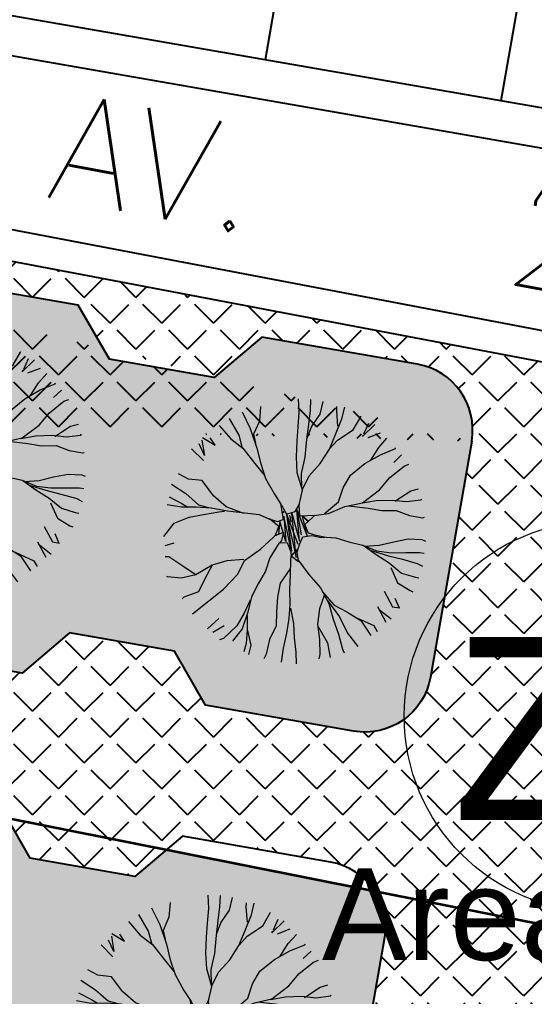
# Model space of a CAD drawing. Extents: x 472704 to 474638, y 1059265 to 1060325.
# Drawn here: x 473558.12 to 473577.48, y 1059806.4 to 1059843.12 of the extents above; entities that cross this region are included whole.
import ezdxf

# ---------------------------------------------------------------- set-up
doc = ezdxf.new("R2010")
doc.units = 0
doc.header["$LTSCALE"] = 0.4
doc.header["$MEASUREMENT"] = 0
doc.layers.get('0').update_dxf_attribs({"linetype": 'CONTINUOUS', "lineweight": 25})
for name, color, linetype, lineweight in [('AREAS VERDAS', 72, 'CONTINUOUS', 25), ('AREAS VERDES', 2, 'CONTINUOUS', 20), ('CALLES', 140, 'CONTINUOUS', 40), ('PAT', 230, 'CONTINUOUS', 35)]:
    doc.layers.add(name, color=color, linetype=linetype, lineweight=lineweight)
for name, color, linetype in [('PARCELASPEOPUESTAS', 3, 'CONTINUOUS'), ('PISOS', 8, 'CONTINUOUS'), ('TEXTOPROPU', 7, 'CONTINUOUS'), ('TOPONIMIA', 1, 'CONTINUOUS'), ('VIAPROPUESTA', 7, 'CONTINUOUS')]:
    doc.layers.add(name, color=color, linetype=linetype)
doc.styles.add('ARIAL', font='arial.ttf')
doc.styles.get("Standard").update_dxf_attribs({"font": 'romans.shx'})
pattern_1 = [(37.50000000000001, (0, 0), (-0.06299335810960816, 1.926823769013159), [0, -1.52, 0, -1.7, 0, -1.625]), (7.499999999999999, (0, 0), (1.769776705267727, 2.82214606522974), [0, -0.82, 0, -1.37, 0, -0.525]), (327.5, (-1.229999999981374, 0), (3.114141861751495, 0.005659053536964498), [0, -0.5, 0, -1.8, 0, -2.35]), (317.5, (-1.229999999981374, 0), (3.006126604572293, 0.8776755649342491), [0, -0.25, 0, -1.18, 0, -1.35])]
pattern_2 = [(45, (0, 0), (-0.9722718241315027, 0.9722718241315029), [1, -0.375]), (135, (0, 0), (-0.972271824131503, -0.9722718241315026), [1, -0.375])]

# ---------------------------------------------------------------- blocks, each defined once
blk = doc.blocks.new('MATA-P-01')
at = {"color": 84, "linetype": 'ByBlock'}
for p, q in [((18.74481143541676, 144.4994086420674), (18.74481143541676, 144.5013949507252)), ((18.75756822738625, 144.4645063613594), (18.74481143541676, 144.4994086420674)), ((18.79016891797421, 144.486355756599), (18.78827902286798, 144.5167179032314)), ((18.7972560246238, 144.4667764283972), (18.8064692632685, 144.503665017763)), ((18.8064692632685, 144.503665017763), (18.80812292148645, 144.5144478361937)), ((18.84615706050665, 144.4883420652574), (18.84450340228809, 144.5209742789276)), ((18.87167064444504, 144.4928821993329), (18.87521419776983, 144.5209742789276)), ((18.89860164971369, 144.4840856895612), (18.90592499325156, 144.5167179032314)), ((18.70677729639716, 144.486355756599), (18.73205464344726, 144.451453475891)), ((18.72307764169145, 144.486355756599), (18.73040098522931, 144.4579799186249)), ((18.79914591973063, 144.4449270331571), (18.79016891797421, 144.486355756599)), ((18.86245740580033, 144.4537235429294), (18.84615706050665, 144.4883420652574)), ((18.8697807493382, 144.4579799186249), (18.87167064444504, 144.4928821993329)), ((18.8950580963889, 144.4471971001948), (18.89860164971369, 144.4840856895612)), ((18.9964037214782, 144.4818156225235), (18.99286016815341, 144.4449270331571)), ((18.68693339777808, 144.4318741476893), (18.6706330524844, 144.4579799186249)), ((18.71764419325982, 144.451453475891), (18.68882329288492, 144.468762737055)), ((18.73205464344726, 144.451453475891), (18.73040098522931, 144.4557098515872)), ((18.79182257619277, 144.4318741476893), (18.75756822738625, 144.4645063613594)), ((18.86803478664056, 144.4239007251381), (18.86245740580033, 144.4537235429294)), ((18.86789085423196, 144.4210913292592), (18.8697807493382, 144.4579799186249)), ((19.03987130892942, 144.4602499856633), (19.01270406677248, 144.423077637917)), ((18.6453557054337, 144.4361305233854), (18.6453557054337, 144.4384005904232)), ((18.67961005424022, 144.4145648865253), (18.6453557054337, 144.4361305233854)), ((18.70134384796553, 144.3969718669813), (18.68693339777808, 144.4318741476893)), ((18.80788988419503, 144.4067849107232), (18.79182257619277, 144.4318741476893)), ((18.80812292148645, 144.405768376753), (18.79914591973063, 144.4449270331571)), ((18.89151454306411, 144.4122948194869), (18.8950580963889, 144.4471971001948)), ((18.99286016815341, 144.4449270331571), (19.00183716990983, 144.4100247524491)), ((19.0689284461926, 144.4384005904232), (19.03821765071086, 144.4015120010568)), ((18.61629856817052, 144.3969718669813), (18.60543167130787, 144.4034983097152)), ((18.64346581032746, 144.4015120010568), (18.62716546503318, 144.423077637917)), ((18.71410063993503, 144.3861890485512), (18.67961005424022, 144.4145648865253)), ((18.82442326678074, 144.3666097203488), (18.80812292148645, 144.405768376753)), ((18.86434730090717, 144.3754062301211), (18.86789085423196, 144.4210913292592)), ((18.88608109463248, 144.3731361630834), (18.89151454306411, 144.4122948194869)), ((19.01270406677248, 144.423077637917), (18.98742671972238, 144.3773925387789)), ((19.00183716990983, 144.4100247524491), (18.99286016815341, 144.388459115589)), ((19.03821765071086, 144.4015120010568), (19.02357096363514, 144.370866096045)), ((19.09066223991851, 144.416551195183), (19.0561716542237, 144.388459115589)), ((18.64700936365226, 144.3623533446527), (18.61629856817052, 144.3969718669813)), ((18.74481143541676, 144.3512867678432), (18.71410063993503, 144.3861890485512)), ((18.8662371960134, 144.3339775066792), (18.86434730090717, 144.3754062301211)), ((18.98742671972238, 144.3773925387789), (18.97112637442809, 144.3405039494132)), ((19.0561716542237, 144.388459115589), (19.02191730541718, 144.370866096045)), ((19.09231589813646, 144.3666097203488), (19.10696258521219, 144.381932672855)), ((19.12680648383127, 144.3796626058173), (19.09231589813646, 144.3666097203488)), ((18.66708949915901, 144.3274510639447), (18.64700936365226, 144.3623533446527)), ((18.75756822738625, 144.3166682455146), (18.74481143541676, 144.3512867678432)), ((18.84615706050665, 144.3317074396409), (18.82442326678074, 144.3666097203488)), ((18.87710409287666, 144.3339775066792), (18.88608109463248, 144.3731361630834)), ((19.02191730541718, 144.370866096045), (18.98553682461554, 144.3382338823748)), ((19.12680648383127, 144.3731361630834), (19.11404969186178, 144.336247573717)), ((19.11404969186178, 144.336247573717), (19.13223993226289, 144.3623533446527)), ((18.58913132601358, 144.3382338823748), (18.57094108561306, 144.3470303921471)), ((18.62362191170839, 144.3058854270845), (18.58913132601358, 144.3382338823748)), ((18.70323374307237, 144.2882924075412), (18.66708949915901, 144.3274510639447)), ((18.85702395736931, 144.2948188502751), (18.84615706050665, 144.3317074396409)), ((18.85702395736931, 144.2928325416167), (18.87710409287666, 144.3339775066792)), ((18.85891385247554, 144.2970889173129), (18.8662371960134, 144.3339775066792)), ((18.97112637442809, 144.3405039494132), (18.95293613402757, 144.3058854270845)), ((18.98553682461554, 144.3382338823748), (18.95633128629346, 144.3123468675026)), ((19.14854027755658, 144.3470303921471), (19.11404969186178, 144.3231946882491)), ((18.56007418874981, 144.3209246212108), (18.55842053053185, 144.3231946882491)), ((18.59456477444461, 144.3101418027807), (18.56007418874981, 144.3209246212108)), ((18.63070901835797, 144.307871735743), (18.59456477444461, 144.3101418027807)), ((18.6706330524844, 144.2993589843506), (18.63070901835797, 144.307871735743)), ((18.76300167581728, 144.2797796561489), (18.75756822738625, 144.3166682455146)), ((18.95293613402757, 144.3058854270845), (18.92411523365208, 144.2709831463766)), ((18.5475536336692, 144.2775095891111), (18.5440100803444, 144.2797796561489)), ((18.58180798247572, 144.2775095891111), (18.5475536336692, 144.2775095891111)), ((18.61629856817052, 144.284036031845), (18.58180798247572, 144.2775095891111)), ((18.65244281208328, 144.2775095891111), (18.61629856817052, 144.284036031845)), ((18.68693339777808, 144.2775095891111), (18.65244281208328, 144.2775095891111)), ((18.70677729639716, 144.2863060988828), (18.6706330524844, 144.2993589843506)), ((18.73585624014285, 144.2747112949355), (18.68693339777808, 144.2775095891111)), ((18.74481143541676, 144.2709831463766), (18.70323374307237, 144.2882924075412)), ((18.79182257619277, 144.2448773754409), (18.76300167581728, 144.2797796561489)), ((18.85891385247554, 144.255660193871), (18.85702395736931, 144.2928325416167)), ((19.14310682912555, 144.2709831463766), (19.17027407128249, 144.2797796561489)), ((18.78284557443635, 144.2471474424786), (18.74481143541676, 144.2709831463766)), ((18.85159050893768, 144.2275681142769), (18.85891385247554, 144.255660193871)), ((18.85844137869898, 144.2576465025288), (18.85844137869898, 144.2590652944279)), ((18.86576472223685, 144.2372158991878), (18.85844137869898, 144.2576465025288)), ((18.92411523365208, 144.2709831463766), (18.90403509814472, 144.2491337511371)), ((19.07436189462423, 144.2406209997447), (19.10861624343075, 144.2732532134149)), ((19.10861624343075, 144.2732532134149), (19.14310682912555, 144.2709831463766)), ((18.81733616013116, 144.2360808656686), (18.78284557443635, 144.2471474424786)), ((18.81544626502492, 144.2360808656686), (18.85159050893768, 144.2275681142769)), ((18.82040723967939, 144.2298381813146), (18.81591873880148, 144.2357971072893)), ((18.83599887430884, 144.209691336353), (18.82040723967939, 144.2298381813146)), ((18.8617486951355, 144.2420397916433), (18.82560445122274, 144.1821667735182)), ((18.82560445122274, 144.1821667735182), (18.84521211295293, 144.2292706645554)), ((18.84521211295293, 144.2292706645554), (18.82914800454753, 144.2199066380238)), ((18.8397786645219, 144.1821667735182), (18.8617486951355, 144.2434585835424)), ((18.8421410334047, 144.1659925458734), (18.8617486951355, 144.2420397916433)), ((18.87308806577471, 144.2315407315931), (18.8421410334047, 144.1659925458734)), ((18.8433222178467, 144.1239963056716), (18.87308806577471, 144.2315407315931)), ((18.8858448577442, 144.2267168391377), (18.86576472223685, 144.2372158991878)), ((18.90214520303849, 144.2471474424786), (18.8858448577442, 144.2267168391377)), ((18.90520386662178, 144.2504054997458), (18.89151454306411, 144.2122451617707)), ((18.90403509814472, 144.2491337511371), (18.90049154481993, 144.2448773754409)), ((19.03821765071086, 144.2187716045046), (19.07436189462423, 144.2406209997447)), ((19.14310682912555, 144.2340945570108), (19.10696258521219, 144.2122451617707)), ((19.18303086325138, 144.2514038181748), (19.14310682912555, 144.2340945570108)), ((18.54023029013133, 144.2230279802008), (18.53125328837491, 144.2210416715424)), ((18.57472087582613, 144.2187716045046), (18.54023029013133, 144.2230279802008)), ((18.60897522463266, 144.2057187190368), (18.57472087582613, 144.2187716045046)), ((18.64346581032746, 144.1903957665306), (18.60897522463266, 144.2057187190368)), ((18.82347831922762, 144.189260733012), (18.83599887430884, 144.209691336353)), ((18.88537238396765, 144.2250142888592), (18.8433222178467, 144.1239963056716)), ((18.8858448577442, 144.2267168391377), (18.84497587606465, 144.157763552861)), ((18.8858448577442, 144.2267168391377), (18.85702395736931, 144.1381842246586)), ((18.85702395736931, 144.1381842246586), (18.89127830617583, 144.220757913163)), ((18.87119817066847, 144.2094075779731), (18.87734032976494, 144.2258655639984)), ((18.89127830617583, 144.220757913163), (18.87545043465811, 144.1588985863796)), ((18.87545043465811, 144.1588985863796), (18.89907412349026, 144.206569994176)), ((18.90474380881016, 144.2051512022775), (18.89151454306411, 144.2122451617707)), ((18.89907412349026, 144.206569994176), (18.89671175460686, 144.175072814025)), ((18.89907412349026, 144.1932333503282), (18.92569361185657, 144.2077454365482)), ((18.92765878697687, 144.2079887860745), (18.90474380881016, 144.2051512022775)), ((18.95293613402757, 144.2145152288085), (18.92765878697687, 144.2079887860745)), ((18.98931661482861, 144.2122451617707), (18.95293613402757, 144.2145152288085)), ((19.03278420227984, 144.209975094733), (18.98931661482861, 144.2122451617707)), ((18.99097027304717, 144.209975094733), (19.03821765071086, 144.2187716045046)), ((19.07436189462423, 144.209975094733), (19.03278420227984, 144.209975094733)), ((19.05428175911687, 144.203448651999), (19.03987130892942, 144.2079887860745)), ((19.11239603364382, 144.2057187190368), (19.07436189462423, 144.209975094733)), ((19.10696258521219, 144.2122451617707), (19.08144900127381, 144.209975094733)), ((19.14854027755658, 144.1991922763029), (19.11239603364382, 144.2057187190368)), ((19.14854027755658, 144.2079887860745), (19.13223993226289, 144.2014623433406)), ((19.18303086325138, 144.2187716045046), (19.14854027755658, 144.2079887860745)), ((18.54023029013133, 144.1903957665306), (18.52936339326807, 144.1903957665306)), ((18.57472087582613, 144.1838693237967), (18.54023029013133, 144.1903957665306)), ((18.61086511973889, 144.1773428810627), (18.57472087582613, 144.1838693237967)), ((18.67961005424022, 144.1818830151389), (18.64346581032746, 144.1903957665306)), ((18.68338984445329, 144.1838693237967), (18.64700936365226, 144.1665600626327)), ((18.68504350267185, 144.1838693237967), (18.64700936365226, 144.1753565724043)), ((18.71953408836665, 144.1861393908344), (18.68504350267185, 144.1838693237967)), ((18.75378843717318, 144.1903957665306), (18.71953408836665, 144.1861393908344)), ((18.78827902286798, 144.1861393908344), (18.75378843717318, 144.1903957665306)), ((18.79347623441073, 144.1847205989359), (18.78095567933012, 144.1864231492144)), ((18.78284557443635, 144.1864231492144), (18.80292570994371, 144.1869906659737)), ((18.81402884369464, 144.1855718740751), (18.79347623441073, 144.1847205989359)), ((18.80292570994371, 144.1869906659737), (18.82347831922762, 144.189260733012)), ((18.8352901636434, 144.178194156202), (18.81402884369464, 144.1855718740751)), ((18.88513614707936, 144.1810317399996), (18.88655356840904, 144.1600336198987)), ((18.90592499325156, 144.1682626129111), (18.88513614707936, 144.1810317399996)), ((18.90403509814472, 144.1708164383288), (18.89907412349026, 144.1932333503282)), ((19.09066223991851, 144.1903957665306), (19.05428175911687, 144.203448651999)), ((19.12491658872503, 144.1773428810627), (19.09066223991851, 144.1903957665306)), ((19.18468452146994, 144.1991922763029), (19.14854027755658, 144.1991922763029)), ((18.54212018523757, 144.1623036869365), (18.52770973505012, 144.157763552861)), ((18.58015432425716, 144.1665600626327), (18.54212018523757, 144.1623036869365)), ((18.61629856817052, 144.1688301296704), (18.58015432425716, 144.1665600626327)), ((18.64700936365226, 144.1753565724043), (18.61086511973889, 144.1773428810627)), ((18.64700936365226, 144.1665600626327), (18.61086511973889, 144.1512371101265)), ((18.66345128961892, 144.1743828726762), (18.61629856817052, 144.1688301296704)), ((18.84025113829846, 144.157763552861), (18.8352901636434, 144.178194156202)), ((18.8433222178467, 144.1376167078993), (18.84025113829846, 144.157763552861)), ((18.87143440755676, 144.1571960361011), (18.85891385247554, 144.1361979160008)), ((18.89151454306411, 144.1532234187849), (18.87143440755676, 144.1571960361011)), ((18.88655356840904, 144.1600336198987), (18.89080583239927, 144.1526559020256)), ((18.90781488835779, 144.1642899955949), (18.90403509814472, 144.1708164383288)), ((18.93498213051473, 144.1296714732663), (18.90781488835779, 144.1642899955949)), ((19.15940717441984, 144.1557772442026), (19.12491658872503, 144.1773428810627)), ((19.17925107303831, 144.1186048964569), (19.15940717441984, 144.1557772442026)), ((18.57637453404409, 144.1316577819247), (18.54023029013133, 144.1274014062285)), ((18.61086511973889, 144.1512371101265), (18.57637453404409, 144.1316577819247)), ((18.60543167130787, 144.1404542916964), (18.58180798247572, 144.1055520109884)), ((18.83599887430884, 144.1166185877985), (18.8433222178467, 144.1376167078993)), ((18.85891385247554, 144.1361979160008), (18.85584277292731, 144.1256988559501)), ((18.89151454306411, 144.1535071771648), (18.90781488835779, 144.1120784537229)), ((18.54023029013133, 144.1274014062285), (18.53125328837491, 144.1274014062285)), ((18.83906995385647, 144.1208749634946), (18.80457936816166, 144.0882427498244)), ((18.8352901636434, 144.1157673126592), (18.83458145297856, 144.1166185877985)), ((18.85537029915075, 144.1256988559501), (18.8352901636434, 144.1157673126592)), ((18.84993685071972, 144.0794462400527), (18.85537029915075, 144.1143485207607)), ((18.85537029915075, 144.1143485207607), (18.85584277292731, 144.1256988559501)), ((18.90781488835779, 144.1120784537229), (18.91324833678942, 144.0774599313943)), ((18.96923647932126, 144.0947691925583), (18.93498213051473, 144.1296714732663)), ((19.17216396638873, 144.0970392595967), (19.15043017266342, 144.1078220780268)), ((18.5475536336692, 144.0924991255206), (18.54023029013133, 144.0905128168622)), ((18.58180798247572, 144.1055520109884), (18.5475536336692, 144.0924991255206)), ((18.80457936816166, 144.0882427498244), (18.77008878246686, 144.0601506702303)), ((18.85348040404451, 144.0924991255206), (18.87167064444504, 144.0536242274964)), ((18.98010337618391, 144.0578806031926), (18.96923647932126, 144.0947691925583)), ((18.97112637442809, 144.0970392595967), (19.01270406677248, 144.0859726827867)), ((19.01270406677248, 144.0859726827867), (19.04719465246728, 144.0686634216227)), ((18.58180798247572, 144.0663933545849), (18.56739753228827, 144.0448277177241)), ((18.61086511973889, 144.0794462400527), (18.58369787758195, 144.0448277177241)), ((18.77008878246686, 144.0601506702303), (18.74292154031052, 144.0252483895224)), ((18.84450340228809, 144.0425576506864), (18.84993685071972, 144.0794462400527)), ((18.91324833678942, 144.0774599313943), (18.92576889187064, 144.0425576506864)), ((19.00916051344769, 144.0144655710923), (18.98010337618391, 144.0578806031926)), ((19.04719465246728, 144.0686634216227), (19.0597152075485, 144.0317748322563)), ((19.04719465246728, 144.0686634216227), (19.08333889638004, 144.0383012749902)), ((19.1194831402934, 144.0536242274964), (19.157517279313, 144.0709334886604)), ((19.157517279313, 144.0709334886604), (19.1667305179577, 144.0686634216227)), ((18.58369787758195, 144.0448277177241), (18.56550763718144, 144.0448277177241)), ((18.59267487933838, 144.0033989942822), (18.61984212149531, 144.0383012749902)), ((18.76300167581728, 144.0513541604587), (18.72851109012247, 144.0229783224846)), ((18.75756822738625, 144.0425576506864), (18.76300167581728, 144.0079391283583)), ((18.83718005875023, 144.0056690613206), (18.84450340228809, 144.0425576506864)), ((18.87167064444504, 144.0536242274964), (18.87167064444504, 144.0187219467884)), ((18.92576889187064, 144.0425576506864), (18.93663578873329, 144.0079391283583)), ((19.08333889638004, 144.0383012749902), (19.11782948207485, 144.0229783224846)), ((19.08522879148688, 144.0383012749902), (19.1194831402934, 144.0536242274964)), ((18.61440867306369, 144.0317748322563), (18.58180798247572, 144.0144655710923)), ((18.69425674131595, 144.0121955040545), (18.65622260229635, 143.9968725515483)), ((18.72851109012247, 144.0229783224846), (18.69425674131595, 144.0121955040545)), ((18.74670133052359, 144.0317748322563), (18.71055708661023, 143.9968725515483)), ((18.74292154031052, 144.0252483895224), (18.72496753679768, 143.988359800156)), ((18.87167064444504, 144.0187219467884), (18.86789085423196, 143.9818333574221)), ((19.03987130892942, 143.9795632903843), (19.00916051344769, 144.0144655710923)), ((19.0597152075485, 144.0317748322563), (19.0689284461926, 143.9968725515483)), ((19.11782948207485, 144.0229783224846), (19.15208383088137, 144.0209920138262)), ((19.15208383088137, 144.0209920138262), (19.15397372598821, 144.0209920138262)), ((18.62173201660155, 143.9903461088144), (18.61086511973889, 143.9772932233466)), ((18.67157824501153, 144.0030589354155), (18.62173201660155, 143.9903461088144)), ((18.65622260229635, 143.9968725515483), (18.62527556992634, 143.9642403378781)), ((18.71055708661023, 143.9968725515483), (18.68338984445329, 143.9599839621825)), ((18.72496753679768, 143.988359800156), (18.70512363817921, 143.9534575194481)), ((18.76300167581728, 144.0079391283583), (18.76111178071104, 143.9687804719542)), ((18.8352901636434, 143.9968725515483), (18.82087971345595, 143.9599839621825)), ((18.83363650542544, 143.9707667806126), (18.83718005875023, 144.0056690613206)), ((18.93663578873329, 144.0079391283583), (18.93852568383953, 143.9687804719542)), ((18.93852568383953, 143.9991426185861), (18.94750268559595, 143.9642403378781)), ((19.0689284461926, 143.9968725515483), (19.10318279499912, 143.9772932233466)), ((18.68338984445329, 143.9599839621825), (18.65244281208328, 143.9316081242085)), ((18.75756822738625, 143.9622540292203), (18.72851109012247, 143.9273517485124)), ((18.76111178071104, 143.9687804719542), (18.75024488384839, 143.9316081242085)), ((18.82087971345595, 143.9599839621825), (18.81355636991808, 143.9250816814746)), ((18.83363650542544, 143.9338781912463), (18.83363650542544, 143.9707667806126)), ((18.86789085423196, 143.9818333574221), (18.86245740580033, 143.9469310767141)), ((18.93852568383953, 143.9599839621825), (18.9330922354085, 143.9250816814746)), ((18.93852568383953, 143.9687804719542), (18.94584902737799, 143.9250816814746)), ((18.94750268559595, 143.9642403378781), (18.96025947756544, 143.9296218155501)), ((19.07436189462423, 143.9404046339802), (19.03987130892942, 143.9795632903843)), ((19.10318279499912, 143.9772932233466), (19.10696258521219, 143.9730368476504)), ((18.70512363817921, 143.9534575194481), (18.68882329288492, 143.9185552387401)), ((18.86245740580033, 143.9469310767141), (18.87332430266299, 143.9100424873484)), ((19.030894307173, 143.9100424873484), (19.00727061834085, 143.9404046339802)), ((18.68882329288492, 143.9185552387401), (18.68338984445329, 143.9100424873484)), ((18.72851109012247, 143.9273517485124), (18.71575429815358, 143.8924494678044)), ((18.75024488384839, 143.9316081242085), (18.74292154031052, 143.8947195348422)), ((18.81355636991808, 143.9250816814746), (18.80268947305543, 143.890463159146)), ((18.8352901636434, 143.8947195348422), (18.83363650542544, 143.9338781912463)), ((18.93120234030166, 143.9230953728162), (18.91679189011422, 143.8881930921082)), ((18.9330922354085, 143.9250816814746), (18.92954868208371, 143.890463159146)), ((18.94584902737799, 143.9250816814746), (18.96380303089023, 143.890463159146)), ((18.96025947756544, 143.9296218155501), (18.98742671972238, 143.8924494678044)), ((19.01648385698555, 143.9035160446138), (18.99097027304717, 143.9250816814746)), ((18.74292154031052, 143.8947195348422), (18.74292154031052, 143.8839367164121)), ((18.80268947305543, 143.890463159146), (18.7972560246238, 143.8620873211719)), ((18.83363650542544, 143.8598172541342), (18.8352901636434, 143.8947195348422)), ((18.87332430266299, 143.9100424873484), (18.87521419776983, 143.872870139602)), ((18.91679189011422, 143.8881930921082), (18.91868178522105, 143.8643573882103)), ((18.92954868208371, 143.890463159146), (18.93120234030166, 143.8686137639059)), ((18.98742671972238, 143.8924494678044), (18.9964037214782, 143.8881930921082)), ((18.87521419776983, 143.872870139602), (18.87875775109462, 143.8598172541342))]:
    blk.add_line(p, q, dxfattribs=at)

msp = doc.modelspace()

# ---------------------------------------------------------------- hatches: boundary and pattern name
at = {"layer": 'AREAS VERDAS'}
h = msp.add_hatch(dxfattribs=at)
h.set_pattern_fill('AR-SAND', color=64, style=0)
h.set_pattern_definition(pattern_1)
h.paths.add_polyline_path([(473480.5038658186, 1059816.207980479), (473480.6174298492, 1059803.789945136), (473542.4041284676, 1059803.894030147)])
h.paths.add_polyline_path([(473548.7499986197, 1059789.60470002), (473552.4929402873, 1059789.611005327), (473553.9899059081, 1059791.413529648), (473557.9899002327, 1059791.420267983), (473559.4929303548, 1059789.622797412), (473565.4429219119, 1059789.632820686, 0.2217040040948073), (473569.0057739446, 1059792.335083636), (473570.0652555291, 1059798.391343564), (473548.6306490419, 1059802.655375223)])
h.paths.add_polyline_path([(473493.3287692434, 1059838.126975557, 0.3476537946052448), (473496.726890244, 1059830.710411055), (473502.5339827844, 1059829.414194942), (473504.3900882999, 1059830.844185262), (473508.2940160586, 1059829.97277947), (473509.3658563625, 1059827.889234808), (473514.7337570312, 1059826.691051845), (473516.5898625464, 1059828.121042165), (473520.4937903055, 1059827.249636374), (473521.5656306093, 1059825.166091711), (473525.6321683134, 1059824.258389334, -0.2267964354672034), (473530.9171575301, 1059829.640041776), (473531.0869102777, 1059830.615668603)])
h.paths.add_polyline_path([(473531.0869102775, 1059830.615668603), (473531.8168107294, 1059834.810654974, 0.4142135623671573), (473529.7823601444, 1059837.702196227), (473523.9204298563, 1059838.722134121), (473522.1340796647, 1059837.20590426), (473518.1932861945, 1059837.891576793), (473517.0240412833, 1059839.922061054), (473511.6054502615, 1059840.864860789), (473509.8191000695, 1059839.348630927), (473505.8783065992, 1059840.034303461), (473504.7090616881, 1059842.064787723), (473498.8471313994, 1059843.084725616, 0.308969110122414), (473493.3287692436, 1059838.126975558)])
h.paths.add_polyline_path([(473574.2021166347, 1059822.038669299), (473575.1184146715, 1059827.276456498, 0.4142135528940578), (473573.0839640722, 1059830.167997671), (473567.2220337844, 1059831.187935565), (473565.4356835929, 1059829.671705703), (473561.4948901226, 1059830.357378237), (473560.3256452115, 1059832.387862499), (473554.9070541891, 1059833.330662232), (473553.1207039976, 1059831.814432371), (473549.1799105275, 1059832.500104905), (473548.0106656163, 1059834.530589166), (473542.1487353285, 1059835.55052706), (473541.0904377089, 1059828.625645707)])
h.paths.add_polyline_path([(473551.626765067, 1059821.538232846), (473552.7941446166, 1059819.506675564), (473558.2118674529, 1059818.558899603), (473559.9996094496, 1059820.073488178), (473563.9397715123, 1059819.384196569), (473565.1071510623, 1059817.352639289), (473570.6740083299, 1059816.378773764, 0.4142135623338328), (473573.5674168738, 1059818.410567797), (473574.2021166348, 1059822.0386693), (473541.0904377088, 1059828.625645707), (473541.0193395471, 1059828.160420873, -0.2101712476567377), (473544.8796698629, 1059820.891233089), (473545.8988610076, 1059820.712935879), (473547.6866030045, 1059822.227524454)])
h = msp.add_hatch(dxfattribs=at)
h.set_pattern_fill('AR-SAND', color=64, style=0)
h.set_pattern_definition(pattern_1)
h.paths.add_polyline_path([(473503.3284507911, 1059822.142966132), (473502.3254725701, 1059824.102102175), (473484.1412464032, 1059827.719528794, 0.3415659828651125), (473480.4431585218, 1059822.846221068), (473480.5038658186, 1059816.207980479), (473542.4041284664, 1059803.894030147), (473548.6192256853, 1059803.904500013), (473548.6306490419, 1059802.655375223), (473570.0652555292, 1059798.391343564), (473571.844187853, 1059808.56016264, 0.1884916525672382), (473571.4835883991, 1059810.34433174), (473563.6306817781, 1059811.906527084), (473562.4577945545, 1059810.912848135), (473558.5176324919, 1059811.602139743), (473557.6602372059, 1059813.094240266), (473551.6000622566, 1059814.299803702), (473550.1447881092, 1059813.06688441), (473546.2046260468, 1059813.756176019), (473545.1555687635, 1059815.58182044), (473543.9520008484, 1059815.821248754, -0.7664468547525455), (473524.5032401754, 1059819.217905508), (473521.2839713193, 1059819.943129192), (473519.4250601288, 1059818.516788003), (473515.5228518042, 1059819.395861489), (473514.4551067517, 1059821.481507792), (473509.0895703055, 1059822.690233835), (473507.2306591151, 1059821.263892646)])
h = msp.add_hatch(dxfattribs=at)
h.set_pattern_fill('AR-SAND', color=64, style=0)
h.set_pattern_definition(pattern_1)
h.paths.add_polyline_path([(473614.1666831835, 1059789.618153169), (473615.4264305017, 1059796.89793363, -0.1606868835367938), (473611.9695834687, 1059802.290367006), (473609.0516875839, 1059802.870830213), (473608.8730075866, 1059802.718886495), (473604.9315860323, 1059803.400939375), (473604.7428517732, 1059803.727996045), (473597.0385860705, 1059805.260621936), (473596.5560652296, 1059804.850301746), (473592.6146436753, 1059805.532354627), (473592.218068562, 1059806.219577693), (473583.7569735334, 1059807.902761244, 0.1655463544114018), (473582.9852261269, 1059806.488297026), (473581.2007337098, 1059796.176139308)])
h.paths.add_polyline_path([(473596.9446537825, 1059789.162452841), (473602.4139193239, 1059788.581820048), (473604.0955624764, 1059790.213407099), (473608.0732101427, 1059789.791128705), (473609.3748027398, 1059787.842832858), (473613.7785661096, 1059787.375316807), (473614.1666831836, 1059789.618153169), (473581.2007337099, 1059796.176139308), (473580.7685542654, 1059793.678676975, 0.2265683611823084), (473584.0670194628, 1059790.529579144), (473589.9837703666, 1059789.901440031), (473591.6654135193, 1059791.533027083), (473595.6430611853, 1059791.110748688)])
h.paths.add_polyline_path([(473633.4406330204, 1059785.783945512), (473634.6614705111, 1059786.968443328), (473638.6391181777, 1059786.546164934), (473639.9407107743, 1059784.597869086), (473645.4099763156, 1059784.017236293), (473647.0916194684, 1059785.648823345), (473651.0692671348, 1059785.226544951), (473652.3708597317, 1059783.278249103), (473658.5944798157, 1059782.633083681, 0.3967594769994487), (473663.7301817254, 1059791.993521583), (473630.1116542782, 1059798.681326441, -0.1043411877775873), (473625.5391479633, 1059795.291424219), (473624.84097066, 1059788.714949177, 0.1294483057258881), (473625.033365185, 1059787.456421106)])
h.paths.add_polyline_path([(473625.0333651851, 1059787.456421106, 0.2702734011834907), (473627.0630764547, 1059785.964995389), (473632.9798273584, 1059785.336856276), (473633.4406330205, 1059785.783945512)], flags=17)
h.paths.add_polyline_path([(473663.7301817254, 1059791.993521583, 0.2166202543209925), (473659.6766808585, 1059797.003525793), (473653.7716043238, 1059797.733300509), (473652.0621573846, 1059796.130867621), (473648.0923580346, 1059796.621472471), (473646.8244554612, 1059798.591858999), (473641.3659813547, 1059799.266440668), (473639.6565344157, 1059797.66400778), (473635.6867350655, 1059798.154612631), (473634.4188324921, 1059800.124999158), (473631.4662942254, 1059800.489886516, -0.04104445265620371), (473630.1116542782, 1059798.681326441)])
h.paths.add_polyline_path([(473598.3410221084, 1059806.368171616), (473597.0385860705, 1059805.260621936), (473604.7428517736, 1059803.727996045), (473603.7604767457, 1059805.430348905)], flags=17)
h.paths.add_polyline_path([(473592.218068562, 1059806.219577693), (473591.4435343885, 1059807.561764157), (473585.8748976484, 1059808.525402447, 0.2327099285540177), (473583.7569735335, 1059807.902761244)])
h.paths.add_polyline_path([(473611.6774813996, 1059804.060331577), (473610.6579644656, 1059804.236756365), (473609.0516875836, 1059802.870830213), (473611.9695834688, 1059802.290367005, -0.04395478870845843)], flags=17)
h.paths.add_polyline_path([(473585.2943320231, 1059819.832071403), (473584.6903583284, 1059816.341850913, 0.4142135623417253), (473586.7274637492, 1059813.452179391), (473592.2961004891, 1059812.4885411), (473594.0810573686, 1059814.006410969), (473598.0224789229, 1059813.324358089), (473599.1935882093, 1059811.294948559), (473604.6130428466, 1059810.357125849), (473606.3979997255, 1059811.874995718), (473610.3394212794, 1059811.192942837), (473611.5105305663, 1059809.163533308), (473612.5300475002, 1059808.98710852, -0.1542911612118839), (473616.6146400331, 1059813.601456205)])
h.paths.add_polyline_path([(473616.614640033, 1059813.601456205, -0.05412494619127723), (473618.6187660061, 1059814.525226264), (473620.051838008, 1059821.862494756), (473614.1899077203, 1059822.882432649), (473612.4035575291, 1059821.366202788), (473608.4627640585, 1059822.051875321), (473607.2935191473, 1059824.082359583), (473601.8749281249, 1059825.025159317), (473600.0885779338, 1059823.508929455), (473596.1477844635, 1059824.194601988), (473594.978539552, 1059826.22508625), (473589.1166092641, 1059827.245024144, 0.414213550692876), (473586.2250680289, 1059825.210573656), (473585.2943320231, 1059819.832071403)])
h.paths.add_polyline_path([(473630.1171710669, 1059810.915369113, -0.1619291958161471), (473631.783701606, 1059805.65531311), (473635.9178427122, 1059805.136150501), (473637.6304343775, 1059806.73522204), (473641.59926226, 1059806.236819353), (473642.8632915068, 1059804.263945799), (473648.3204298454, 1059803.578642103), (473650.0330215108, 1059805.177713643), (473654.0018493933, 1059804.679310956), (473655.2658786398, 1059802.706437401), (473661.1695101141, 1059801.965063404, 0.1724697572146302), (473665.0990191632, 1059803.956355992)])
h.paths.add_polyline_path([(473665.0990191633, 1059803.956355992, 0.4997635872432791), (473663.3534419376, 1059814.328296201), (473657.4915116486, 1059815.348234095), (473655.7051614574, 1059813.832004233), (473651.7643679869, 1059814.517676767), (473650.5951230754, 1059816.548161028), (473645.1765320532, 1059817.490960761), (473643.3901818622, 1059815.974730901), (473639.4493883916, 1059816.660403434), (473638.2801434802, 1059818.690887696), (473632.4182131925, 1059819.710825589, 0.4142135623873003), (473629.5266719401, 1059817.676375003), (473628.6270187414, 1059812.505761805, -0.06256938135768789), (473630.117171067, 1059810.915369113)])
h.paths.add_polyline_path([(473568.6049957694, 1059806.842443137), (473594.6811401545, 1059806.842443137), (473594.6811401545, 1059812.089128652), (473568.6049957694, 1059812.089128652)], flags=9)
h.paths.add_polyline_path([(473567.2138493544, 1059800.660639555), (473597.3464915337, 1059800.660639555), (473597.3464915337, 1059806.865109271), (473567.2138493544, 1059806.865109271)], flags=9)
h.paths.add_polyline_path([(473572.6762259133, 1059811.313096871), (473588.4045449068, 1059811.313096871), (473588.4045449068, 1059821.63744716), (473572.6762259133, 1059821.63744716)], flags=9)
at = {"layer": 'PISOS', "linetype": 'Continuous'}
h = msp.add_hatch(dxfattribs=at)
h.set_pattern_fill('ANGLE', color=256, scale=5, angle=45, style=0)
h.set_pattern_definition(pattern_2)
h.paths.add_polyline_path([(473580.5359757459, 1059829.731274911), (473536.911855678, 1059838.018415306), (473534.084623694, 1059817.784186987), (473543.9520008484, 1059815.821248754, 0.002295539442473486), (473543.9912353764, 1059815.90652311, 0.00159623459193754), (473544.0180553526, 1059815.96603051), (473545.0372464971, 1059815.7877333), (473545.1555687635, 1059815.58182044), (473546.1940916312, 1059815.375224886, -0.003900527650695915), (473546.266076781, 1059815.487724001, -0.00867267106201941), (473546.2836148262, 1059815.357415848), (473551.6000622564, 1059814.299803702), (473551.9325301065, 1059814.581472985), (473557.3502529424, 1059813.633697024), (473557.6602372057, 1059813.094240266), (473563.6306817781, 1059811.906527084), (473564.2455365518, 1059812.42743671), (473569.8123938194, 1059811.453571184, -0.2093748046223271), (473571.4835883991, 1059810.34433174), (473577.3776803797, 1059809.171807541)])
h.paths.add_polyline_path([(473541.0238224512, 1059828.189754379), (473541.0068485313, 1059828.170266712, -0.0003889550791471815), (473541.0193395471, 1059828.160420873)], flags=16)
h.paths.add_polyline_path([(473543.8712423447, 1059823.89266722), (473544.6120474276, 1059824.402264197), (473544.4267319386, 1059824.483900093), (473544.852637561, 1059824.700310528, -0.08832281691363696), (473544.7651196728, 1059825.228663902, -0.06289222350307354), (473542.6750999147, 1059825.711431431, -0.05336544630497807), (473543.4529223926, 1059825.925779026, 0.00114768830482064), (473543.4580371351, 1059825.964743503, -0.002541695960766003), (473543.4364421108, 1059825.996660648), (473543.1264834385, 1059826.010110844), (473542.9339786467, 1059827.061836344), (473542.6948215381, 1059826.936521231), (473542.7582869924, 1059827.833434486), (473542.5789191609, 1059827.739448151), (473542.6801656559, 1059828.231136973, -0.08536948090941641), (473542.236010862, 1059828.497512138, -0.06408533223623755), (473540.5270718116, 1059827.135320359, -0.08033926171389696), (473541.0622036316, 1059828.220859296), (473541.0638146272, 1059828.226540637), (473540.810981092, 1059828.337919845), (473541.5517861748, 1059828.847516821), (473541.366470686, 1059828.929152718), (473541.7923763084, 1059829.145563153, -0.08832281691523032), (473541.7048584201, 1059829.673916527, -0.06289222350307354), (473539.614838662, 1059830.156684056, -0.08033926169498665), (473540.7971964106, 1059830.415123608), (473540.8026427005, 1059830.417406339), (473540.7320833408, 1059830.684523357), (473541.5923867152, 1059830.423067139), (473541.5406699118, 1059830.618851771), (473541.9240567063, 1059830.444192018, -0.09376880377364245), (473542.302612134, 1059830.867675073, -0.06118653689904655), (473541.4082678538, 1059832.753686104, -0.08033926168836357), (473542.3475120305, 1059831.990416018), (473542.3526924477, 1059831.987581196), (473542.5175399004, 1059832.209291461), (473542.8495155785, 1059831.373663913), (473542.9703412682, 1059831.53616746), (473543.0612627682, 1059831.173626468, -0.09761948843451827), (473543.6501719567, 1059831.125037564, -0.06027293655260543), (473544.5568706266, 1059832.970730992, -0.08033926168099517), (473544.5457312095, 1059831.760509211), (473544.5467447939, 1059831.754691515), (473544.8228655648, 1059831.764042676), (473544.3765290898, 1059830.983488385), (473544.578913064, 1059830.990342361), (473544.3528486122, 1059830.694124359, -0.09686467499752871), (473544.6615671339, 1059830.195537465, -0.06088750261495166), (473546.6896848724, 1059830.644379494, -0.08033926169419466), (473545.7365500696, 1059829.898527702), (473545.7326335719, 1059829.894107976), (473545.9121030887, 1059829.684058418), (473545.0235549299, 1059829.546350685), (473545.1550979283, 1059829.392393907), (473544.7357668395, 1059829.3834515, -0.09210455104080041), (473544.5377303064, 1059828.86166278, -0.03078462918663242), (473545.3989856283, 1059828.25560938, -0.03168014397989083), (473546.2006579629, 1059827.526421735, -0.03751708178544644), (473545.6388646519, 1059827.610333776), (473545.9097768312, 1059826.928411289), (473546.0306025209, 1059827.090914835), (473546.1215240209, 1059826.728373843, -0.09761948844428614), (473546.7104332094, 1059826.67978494, -0.06027293655801752), (473547.6171318792, 1059828.525478368, -0.08033926171227053), (473547.6059924621, 1059827.315256586), (473547.6070060465, 1059827.30943889), (473547.8831268175, 1059827.318790051), (473547.4367903426, 1059826.538235761), (473547.6391743166, 1059826.545089737), (473547.4131098649, 1059826.248871734, -0.09686467499237131), (473547.7218283864, 1059825.750284841, -0.06088750261998656), (473549.7499461251, 1059826.199126869, -0.08033926170344212), (473548.7968113222, 1059825.453275077), (473548.7928948244, 1059825.448855351), (473548.9723643412, 1059825.238805793), (473548.0838161823, 1059825.10109806), (473548.2153591807, 1059824.947141282), (473547.7960280921, 1059824.938198876, -0.09210455111041069), (473547.5979915591, 1059824.416410155, -0.05850471496564245), (473549.1646964814, 1059823.178946345, -0.004006381603926074), (473549.2609192154, 1059823.08116911, -0.1344636891152372), (473547.3734495913, 1059823.750097275), (473547.3252781584, 1059823.50035725), (473547.0200478387, 1059823.866795792, -0.08702059022812986), (473546.5194954521, 1059823.699478984, -0.06392489288030005), (473546.5182983878, 1059821.519490878, -0.08033926169039766), (473546.0032391039, 1059822.614696239), (473545.9998016924, 1059822.619498024), (473545.7550827908, 1059822.491268606), (473545.818548245, 1059823.388181861), (473545.6391804137, 1059823.294195526), (473545.7404269086, 1059823.785884348, -0.08536948093446378), (473545.2962721146, 1059824.052259513, -0.03156525649143083), (473544.4973344775, 1059823.325894354, -0.03245442465083376), (473543.5873330644, 1059822.690067735, -0.08033926168061949), (473544.1224648842, 1059823.775606672), (473544.1240758798, 1059823.781288012)], flags=16)
h.paths.add_polyline_path([(473545.3705162412, 1059827.610732344), (473545.3248465445, 1059827.635219186, -0.008074849699734262), (473545.4077732831, 1059827.545163393), (473545.4129537005, 1059827.542328572), (473545.4167002335, 1059827.547367441)], flags=0)
h.paths.add_polyline_path([(473546.2587961488, 1059825.247382039), (473546.1998782002, 1059825.234151602), (473546.1581487754, 1059825.148271262), (473546.1992748588, 1059825.062100367), (473546.2922876708, 1059825.040527359), (473546.3671466669, 1059825.099797154), (473546.3672536224, 1059825.130297003, -0.004661064300432457)], flags=0)
h.paths.add_polyline_path([(473543.232778773, 1059829.700324366), (473543.3072202435, 1059829.64053101), (473543.3068854141, 1059829.545049778), (473543.232026418, 1059829.485779984), (473543.1390136058, 1059829.507352992), (473543.6169219344, 1059828.505998498), (473543.6510130796, 1059828.682740665), (473543.9597865861, 1059828.312048417, -0.1246726041890658), (473543.2325628066, 1059828.127808043), (473542.8321953728, 1059828.710417981), (473542.6129680232, 1059828.595545795), (473543.1396169476, 1059829.679404227)], flags=0)
h.paths.add_polyline_path([(473575.1176233171, 1059827.27193292, 0.0004592214755275012), (473575.1184146607, 1059827.276456437)], flags=0)
h.paths.add_polyline_path([(473555.837547539, 1059827.317908558), (473555.8398181581, 1059827.289905994), (473555.8496887516, 1059827.346025066), (473555.8401556177, 1059827.329308809)], flags=0)
h.paths.add_polyline_path([(473554.9505020049, 1059826.181736082), (473555.0820400047, 1059826.500015562), (473554.7387821216, 1059826.773773136), (473554.6980929834, 1059826.792275728), (473555.0292479537, 1059826.690812884), (473555.243119942, 1059826.761238466), (473555.1400407645, 1059827.360560335), (473554.914128057, 1059827.713698131), (473554.5790408776, 1059828.304206061), (473554.5456730108, 1059828.408484398), (473554.181478116, 1059828.86680719), (473553.7288129468, 1059829.443421831), (473553.6993603384, 1059829.465745624), (473553.6927979123, 1059829.489298558), (473554.1814780981, 1059828.866807207), (473554.5456730108, 1059828.408484397), (473554.5790408773, 1059828.304206061), (473554.9141280598, 1059827.71369813), (473555.1816462668, 1059827.295524261), (473555.3644828859, 1059826.960299665), (473555.5630726214, 1059827.023401544), (473555.5654763401, 1059826.998416713), (473555.8523426392, 1059825.949645286), (473555.7602763349, 1059827.124057349), (473555.8535890931, 1059826.882772046), (473555.9720433484, 1059826.889555081), (473555.971395561, 1059826.892447261), (473555.9746403923, 1059826.889703795), (473556.4239897219, 1059826.915434843), (473556.3393182458, 1059826.836378019), (473556.056629653, 1059826.579257594), (473556.1885115186, 1059826.244898071), (473556.4862413179, 1059826.15795769), (473556.7439297144, 1059826.105087993), (473557.2210052862, 1059826.080583093), (473557.7159927516, 1059825.928695745), (473558.2476551298, 1059825.798685992), (473558.2639461312, 1059825.787100062), (473558.3205370007, 1059825.763553438), (473558.2988049057, 1059825.762308996), (473558.2639461315, 1059825.787100062), (473558.2196314498, 1059825.805538746), (473557.7159927547, 1059825.928695744), (473557.2210052857, 1059826.080583092), (473556.7439297144, 1059826.105087993), (473556.8044156428, 1059826.09267815), (473556.6199420011, 1059826.099867834), (473556.3185255915, 1059826.16584808), (473555.9852569181, 1059826.112101063), (473555.8588801682, 1059825.823165773), (473555.7611605899, 1059825.533511782), (473555.8096395564, 1059825.235882204), (473556.2052235919, 1059824.703429147), (473556.6417660406, 1059824.198797682), (473556.7151731409, 1059824.060278319), (473557.159413641, 1059823.541606121), (473557.637442715, 1059823.29330215), (473557.948736721, 1059823.099397447), (473558.1253437084, 1059823.019718373), (473558.1595143459, 1059822.968104291), (473557.6374427139, 1059823.293302152), (473557.1594136408, 1059823.541606122), (473556.7998614109, 1059823.961400682), (473556.7871902957, 1059823.924381788), (473556.6417660404, 1059824.198797683), (473556.2052235918, 1059824.703429149), (473555.868796176, 1059825.156257851), (473555.5456973254, 1059825.39353085), (473555.5452240814, 1059825.389980216), (473555.5271352175, 1059825.55306515), (473555.3967279947, 1059825.895808727), (473555.1076297525, 1059825.88967597), (473555.1807424061, 1059825.97701482), (473555.2480545547, 1059826.250293375), (473555.2401503435, 1059826.277175032), (473554.9263848455, 1059826.153048113)], flags=0)
h.paths.add_polyline_path([(473555.3702397519, 1059826.919629045), (473555.3562382692, 1059826.982141556), (473555.3644828858, 1059826.960299667)], flags=0)
h.paths.add_polyline_path([(473555.9586086833, 1059827.874146979), (473555.9454129172, 1059827.920049908), (473555.9328588332, 1059828.493937107), (473556.0684276122, 1059829.101062336), (473556.1384612472, 1059829.823069399), (473556.1399602669, 1059829.827064152), (473556.1347866427, 1059829.78518631), (473556.0684276122, 1059829.101062336), (473555.9328588333, 1059828.493937107), (473555.9454129172, 1059827.920049907), (473555.9586086834, 1059827.874146979), (473556.2236086716, 1059828.408224407), (473556.6353774864, 1059828.867370371), (473556.9779365531, 1059829.403515083), (473556.9840206407, 1059829.417927043), (473556.9942488887, 1059829.429045782), (473556.6353774866, 1059828.867370371), (473556.2236086719, 1059828.408224407)], flags=0)
h.paths.add_polyline_path([(473568.6272336423, 1059824.88495137), (473568.6295042615, 1059824.856948806), (473568.6393748548, 1059824.913067878), (473568.6298417209, 1059824.89635162)], flags=0)
h.paths.add_polyline_path([(473567.7401881082, 1059823.748778894), (473567.8717261082, 1059824.067058374), (473567.5284682244, 1059824.340815948), (473567.4877790855, 1059824.359318541), (473567.8189340569, 1059824.257855695), (473568.0328060453, 1059824.328281278), (473567.9297268678, 1059824.927603147), (473567.7038141633, 1059825.280740942), (473567.3687269807, 1059825.871248872), (473567.3353591136, 1059825.97552721), (473566.9711642063, 1059826.433849995), (473566.5184990498, 1059827.010464643), (473566.489046442, 1059827.032788436), (473566.482484016, 1059827.056341369), (473566.971164203, 1059826.433850032), (473567.3353591138, 1059825.97552721), (473567.3687269805, 1059825.871248873), (473567.7038141634, 1059825.28074094), (473567.9713323711, 1059824.862567074), (473568.1541689892, 1059824.527342477), (473568.3527587246, 1059824.590444356), (473568.3551624432, 1059824.565459526), (473568.6420287427, 1059823.516688098), (473568.5499624381, 1059824.691100161), (473568.6432751962, 1059824.449814858), (473568.7617294519, 1059824.456597893), (473568.7610816644, 1059824.459490073), (473568.7643264959, 1059824.456746607), (473569.2136758249, 1059824.482477654), (473569.1290043431, 1059824.403420822), (473568.8463157563, 1059824.146300406), (473568.9781976221, 1059823.811940883), (473569.2759274229, 1059823.725000502), (473569.5336158185, 1059823.672130805), (473570.0106913899, 1059823.647625904), (473570.5056788558, 1059823.495738558), (473571.0373412332, 1059823.365728803), (473571.053632235, 1059823.354142874), (473571.1102231034, 1059823.33059625), (473571.088491009, 1059823.329351807), (473571.0536322338, 1059823.354142874), (473571.009317551, 1059823.372581558), (473570.5056788533, 1059823.495738558), (473570.0106913878, 1059823.647625904), (473569.5336158166, 1059823.672130805), (473569.5941017469, 1059823.659720961), (473569.4096281028, 1059823.666910646), (473569.108211695, 1059823.732890892), (473568.7749430216, 1059823.679143875), (473568.6485662714, 1059823.390208584), (473568.5508466932, 1059823.100554593), (473568.5993256597, 1059822.802925016), (473568.9949096983, 1059822.270471958), (473569.4314521442, 1059821.765840494), (473569.504859245, 1059821.627321129), (473569.9490997443, 1059821.108648933), (473570.4271288175, 1059820.860344963), (473570.7384228274, 1059820.666440258), (473570.9150298109, 1059820.586761186), (473570.9492004488, 1059820.535147103), (473570.4271288201, 1059820.860344961), (473569.9490997442, 1059821.108648933), (473569.5895475141, 1059821.528443494), (473569.5768763988, 1059821.4914246), (473569.4314521445, 1059821.765840493), (473568.9949096967, 1059822.270471959), (473568.6584822804, 1059822.723300662), (473568.3353834287, 1059822.960573661), (473568.3349101847, 1059822.957023027), (473568.3168213207, 1059823.120107962), (473568.1864140981, 1059823.462851539), (473567.8973158558, 1059823.456718782), (473567.9704285096, 1059823.544057632), (473568.0377406579, 1059823.817336187), (473568.0298364466, 1059823.844217843), (473567.7160709483, 1059823.720090924)], flags=0)
h.paths.add_polyline_path([(473568.1599258548, 1059824.486671858), (473568.1459243736, 1059824.549184365), (473568.1541689888, 1059824.527342478)], flags=0)
h.paths.add_polyline_path([(473568.7350990205, 1059825.487092719), (473568.7225449366, 1059826.060979919), (473568.8581137155, 1059826.668105147), (473568.9281473504, 1059827.390112211), (473568.9296463704, 1059827.394106964), (473568.9244727463, 1059827.352229126), (473568.8581137155, 1059826.668105147), (473568.7225449365, 1059826.060979918), (473568.7350990206, 1059825.487092719), (473568.7482947866, 1059825.441189791), (473569.0132947749, 1059825.975267219), (473569.4250635896, 1059826.434413182), (473569.7676226562, 1059826.970557894), (473569.7737067441, 1059826.984969855), (473569.7839349928, 1059826.996088595), (473569.4250635896, 1059826.434413182), (473569.0132947752, 1059825.975267219), (473568.7482947866, 1059825.441189791)], flags=0)
h.paths.add_polyline_path([(473543.3346082992, 1059814.68831487, -0.01815714943848899), (473543.1174740082, 1059815.270679112, -0.03220162480269231), (473543.5237075815, 1059815.000767151, 0.02264573252306129), (473543.9520008483, 1059815.821248754), (473534.084623694, 1059817.784186987), (473533.0043780147, 1059810.052972202, 0.01948078667685598), (473533.7943430757, 1059809.952776139, -0.005002216981975146), (473533.8694054174, 1059810.106732365, -0.02835172285875419), (473534.3516774307, 1059810.948382227, -0.06822572457982683), (473534.3670076922, 1059809.918866944, 0.1227417651979687), (473539.1996644038, 1059810.964986307, -0.03012005812726101), (473538.7804450737, 1059811.906280648, -0.009549514788746803), (473538.6715085885, 1059812.214561098, -0.08033926167241459), (473539.6107527651, 1059811.451291012), (473539.6159331824, 1059811.44845619), (473539.7807806353, 1059811.670166455), (473539.9082789006, 1059811.349236128, 0.05089243911140378), (473541.575639935, 1059812.58551206, -0.007786170587754068), (473541.3240448164, 1059812.673677064, -0.03572155921342724), (473541.8401348768, 1059812.835653297, 0.05840879460558338)])
h.paths.add_polyline_path([(473551.6000622563, 1059814.299803702), (473546.5457370665, 1059815.305271315), (473546.2622264203, 1059814.27189705), (473546.5320717192, 1059814.281035684), (473546.2294620691, 1059813.751831207), (473550.1447881089, 1059813.06688441)], flags=16)
h.paths.add_polyline_path([(473563.6306817781, 1059811.906527084), (473557.6602372058, 1059813.094240266), (473558.5176324919, 1059811.602139743), (473562.4577945544, 1059810.912848135)], flags=16)
h.paths.add_polyline_path([(473577.3776803797, 1059809.171807541), (473571.4835883992, 1059810.34433174, -0.1884916525646741), (473571.844187853, 1059808.56016264), (473570.3466737461, 1059800), (473575.9687296158, 1059800)])
h.paths.add_polyline_path([(473575.9687296159, 1059800), (473570.3466737461, 1059800), (473569.0057739447, 1059792.335083636, -0.2217040041075785), (473565.4429219118, 1059789.632820686), (473559.4929303548, 1059789.622797412), (473557.9899002324, 1059791.420267983), (473553.9899059082, 1059791.413529648), (473552.4929402875, 1059789.611005328), (473548.7499986198, 1059789.60470002), (473548.7789061643, 1059786.443708739), (473573.7430884049, 1059785.511805405)])
edge = h.paths.add_edge_path(flags=16)
edge.add_arc((473534.6847044077, 1059820.136772785), 10.22284358594416, 4.232357471649562, 51.70906204105057)
edge.add_line((473575.1184146575, 1059827.276456419), (473573.5674168738, 1059818.410567797))
edge.add_arc((473571.1048155847, 1059818.841375053), 2.500000000038419, 260.077094966379, 350.07709495957874, ccw=False)
edge.add_line((473570.6740083298, 1059816.378773764), (473565.1071510623, 1059817.352639289))
edge.add_line((473565.1071510623, 1059817.352639289), (473563.9397715123, 1059819.384196569))
edge.add_line((473563.9397715123, 1059819.384196569), (473559.9996094498, 1059820.073488178))
edge.add_line((473559.9996094498, 1059820.073488178), (473558.2118674529, 1059818.558899603))
edge.add_line((473558.2118674529, 1059818.558899603), (473552.7941446168, 1059819.506675564))
edge.add_line((473552.7941446168, 1059819.506675564), (473551.6267650671, 1059821.538232846))
edge.add_line((473551.6267650671, 1059821.538232846), (473547.6866030045, 1059822.227524454))
edge.add_line((473547.6866030045, 1059822.227524454), (473545.8988610074, 1059820.712935878))
edge.add_line((473545.8988610074, 1059820.712935878), (473544.879669863, 1059820.891233089))
edge.add_line((473573.083964072, 1059830.167997671), (473567.2220337844, 1059831.187935565))
edge.add_line((473567.2220337844, 1059831.187935565), (473565.4356835928, 1059829.671705703))
edge.add_line((473565.4356835928, 1059829.671705703), (473561.4948901224, 1059830.357378237))
edge.add_line((473561.4948901224, 1059830.357378237), (473560.3256452113, 1059832.387862499))
edge.add_line((473560.3256452113, 1059832.387862499), (473554.9070541892, 1059833.330662233))
edge.add_line((473554.9070541892, 1059833.330662233), (473553.1207039977, 1059831.814432371))
edge.add_line((473553.1207039977, 1059831.814432371), (473549.1799105274, 1059832.500104904))
edge.add_line((473549.1799105274, 1059832.500104904), (473548.0106656161, 1059834.530589166))
edge.add_line((473548.0106656161, 1059834.530589166), (473542.1487353285, 1059835.55052706))
edge.add_arc((473572.6554187385, 1059827.705001752), 2.499999999984357, 350.1297174388392, 440.1297174329333)
h.paths.add_polyline_path([(473563.7296352848, 1059806.876285519), (473593.4296319522, 1059808.492901239), (473593.1490622819, 1059813.647446115), (473563.4490656144, 1059812.030830395)], flags=9)
h.paths.add_polyline_path([(473560.9138367178, 1059800.763138016), (473596.9956508511, 1059802.72712571), (473596.6616393386, 1059808.863488657), (473560.5798252054, 1059806.899500964)], flags=9)
h = msp.add_hatch(dxfattribs=at)
h.set_pattern_fill('ANGLE', color=256, scale=5, angle=45, style=0)
h.set_pattern_definition(pattern_2)
h.paths.add_polyline_path([(473586.7274637491, 1059813.452179391, -0.414213562325055), (473584.6903583284, 1059816.341850913), (473586.2242849754, 1059825.206048577, -0.4147516783919031), (473589.1166092641, 1059827.245024144), (473594.9785395519, 1059826.225086251), (473596.1477844635, 1059824.194601989), (473600, 1059823.524341442), (473600, 1059826.033753875), (473580.535975746, 1059829.731274911), (473577.3776803797, 1059809.171807541), (473583.7569735334, 1059807.902761244, -0.2327099285540177), (473585.8748976483, 1059808.525402447), (473591.4435343886, 1059807.561764157), (473592.2180685617, 1059806.219577692), (473597.0385860703, 1059805.260621936), (473598.3410221082, 1059806.368171616), (473600, 1059806.081089751), (473600.0000000001, 1059811.15540107), (473599.1935882092, 1059811.294948559), (473598.0224789229, 1059813.324358089), (473594.0810573683, 1059814.006410969), (473592.2961004891, 1059812.4885411)])
h.paths.add_polyline_path([(473581.8624429851, 1059800), (473575.9687296159, 1059800), (473573.7430884049, 1059785.511805405), (473599.9999999999, 1059784.531644982), (473599.9999999999, 1059788.838088592), (473596.9446537824, 1059789.162452841), (473595.6430611857, 1059791.110748688), (473591.665413519, 1059791.533027083), (473589.9837703666, 1059789.901440031), (473584.0670194628, 1059790.529579144, -0.2265683611823085), (473580.7685542654, 1059793.678676975)])
h.paths.add_polyline_path([(473582.9852261269, 1059806.488297026, -0.1655463544144275), (473583.7569735335, 1059807.902761244), (473577.3776803798, 1059809.171807541), (473575.9687296159, 1059800), (473581.862442985, 1059800)])
h.paths.add_polyline_path([(473563.7296352848, 1059806.876285519), (473593.4296319522, 1059808.492901239), (473593.1490622819, 1059813.647446115), (473563.4490656144, 1059812.030830395)], flags=9)
h.paths.add_polyline_path([(473568.6459528854, 1059811.275558912), (473583.2095876149, 1059812.068279568), (473582.6484482741, 1059822.37736932), (473568.0848135446, 1059821.584648665)], flags=9)
h.paths.add_polyline_path([(473560.9138367178, 1059800.763138016), (473596.9956508511, 1059802.72712571), (473596.6616393386, 1059808.863488657), (473560.5798252054, 1059806.899500964)], flags=9)

# ---------------------------------------------------------------- linework, layer by layer
at = {"layer": 'PARCELASPEOPUESTAS', "linetype": 'Continuous'}
for p, q in [((473567.3636218607, 1059841.618047483), (473570.7919845283, 1059861.322014835)), ((473576.2304071693, 1059840.075284282), (473579.6587698368, 1059859.779251635)), ((473481.8137516627, 1059856.503170663), (473666.8686569898, 1059824.304816012))]:
    msp.add_line(p, q, dxfattribs=at)
at = {"layer": 'PAT'}
msp.add_line((473694.11, 1059785.95), (473373.85, 1059849.66), dxfattribs=at)
at = {"layer": 'TOPONIMIA', "linetype": 'Continuous', "lineweight": 20}
msp.add_circle((473579.9163962369, 1059816.938420261), 7.334186798110331, dxfattribs=at)
at = {"layer": 'VIAPROPUESTA'}
msp.add_line((473672.4309618147, 1059821.814474989), (473481.4466550474, 1059855.044507078), dxfattribs=at)
at = {"layer": 'VIAPROPUESTA', "linetype": 'Continuous'}
for p, q in [((473485.1838426564, 1059849.025772622), (473671.0731990835, 1059813.712941273)), ((473484.9673526756, 1059847.886153348), (473670.8566564883, 1059812.573331995))]:
    msp.add_line(p, q, dxfattribs=at)
msp.add_lwpolyline([(473573.083964072, 1059830.167997671), (473567.2220337844, 1059831.187935565), (473565.4356835928, 1059829.671705703), (473561.4948901224, 1059830.357378237), (473560.3256452113, 1059832.387862499), (473554.9070541892, 1059833.330662233), (473553.1207039977, 1059831.814432371), (473549.1799105274, 1059832.500104904), (473548.0106656161, 1059834.530589166), (473542.1487353285, 1059835.55052706)], dxfattribs=at)
for points in [[(473575.1184146575, 1059827.276456419), (473573.5674168738, 1059818.410567797, -0.4142135623417253), (473570.6740083298, 1059816.378773764), (473565.1071510623, 1059817.352639289), (473563.9397715123, 1059819.384196569), (473559.9996094498, 1059820.073488178), (473558.2118674529, 1059818.558899603), (473552.7941446168, 1059819.506675564), (473551.6267650671, 1059821.538232846), (473547.6866030045, 1059822.227524454), (473545.8988610074, 1059820.712935878), (473544.879669863, 1059820.891233089)], [(473569.0057739447, 1059792.335083636), (473571.844187853, 1059808.56016264, 0.4142135623459889), (473569.8123938193, 1059811.453571184), (473564.2455365519, 1059812.42743671), (473562.4577945546, 1059810.912848135), (473558.5176324919, 1059811.602139743), (473557.3502529425, 1059813.633697024), (473551.9325301065, 1059814.581472985), (473550.1447881091, 1059813.06688441), (473546.2046260468, 1059813.756176019), (473545.0372464971, 1059815.7877333), (473544.0180553525, 1059815.96603051)]]:
    msp.add_lwpolyline(points, format="xyb", dxfattribs=at)
msp.add_arc((473572.6554187385, 1059827.705001752), 2.499999999984357, 350.1297174332965, 80.12971743329652, dxfattribs=at)

# ---------------------------------------------------------------- block references
at = {"layer": 'AREAS VERDES', "linetype": 'Continuous', "ltscale": 0.5, "xscale": -15.00000000000181, "yscale": 15, "zscale": 15, "rotation": 350.0244724869152}
for p in [(473459.6088065979, 1057647.192978974), (473472.3984927012, 1057644.760021786), (473468.9951725015, 1057626.113239133)]:
    msp.add_blockref('MATA-P-01', p, dxfattribs=at)

# ---------------------------------------------------------------- texts
at = {"layer": 'CALLES', "linetype": 'Continuous'}
msp.add_text('AV.   22', height=4, rotation=349.4411547185078, dxfattribs=at).set_placement((473559.0493808789, 1059836.4655783))
at = {"layer": 'TEXTOPROPU', "linetype": 'Continuous', "style": 'ARIAL'}
msp.add_text('Area Verde', height=3.441450096201152, dxfattribs=at).set_placement((473569.4864858862, 1059807.77323097))
at = {"layer": 'TOPONIMIA', "linetype": 'Continuous', "style": 'ARIAL'}
msp.add_text('ZV', height=6.882900192402303, dxfattribs=at).set_placement((473574.3969509614, 1059813.033821919))

doc.saveas('drawing.dxf')
